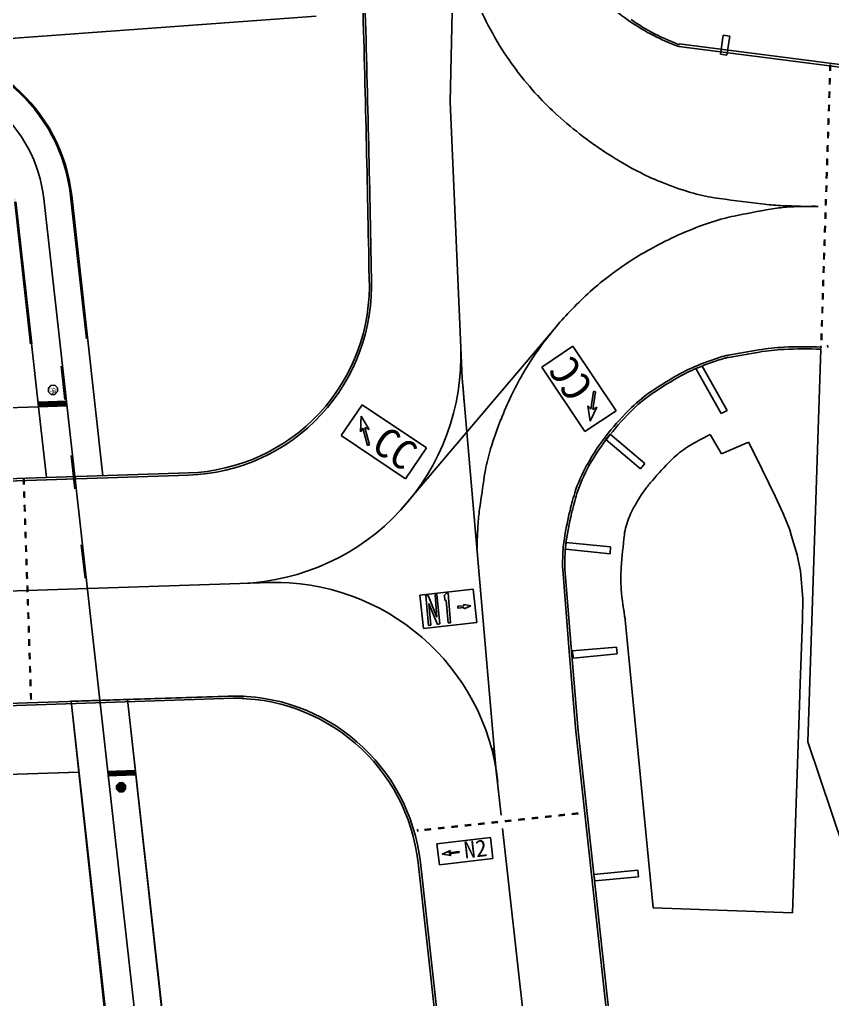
# Model space of a CAD drawing. Extents: x 71210 to 87171, y -11349 to 219.
# Drawn here: x 78633 to 79719, y -4362 to -3053 of the extents above; entities that cross this region are included whole.
import ezdxf

# ---------------------------------------------------------------- set-up
doc = ezdxf.new("R2010")
doc.units = 0
doc.layers.add('建築', color=7, linetype='Continuous')
doc.styles.add('TC_T1', font='romanc.shx', dxfattribs={"width": 0.8, "bigfont": '@chineset.shx'})
doc.styles.add('細明體', font='')
doc.styles.get('細明體').set_extended_font_data('細明體')

msp = doc.modelspace()

# ---------------------------------------------------------------- hatches: boundary and pattern name
at = {"layer": '建築', "ltscale": 1000}
h = msp.add_hatch(color=256, dxfattribs=at)
h.paths.add_polyline_path([(79716.6, -3112.8), (79715.1, -3112.8), (79714.8, -3121.7), (79716.3, -3121.8)])
h.paths.add_polyline_path([(79718.1, -3112.8), (79716.6, -3112.8), (79716.3, -3121.8), (79717.8, -3121.8)])
for points in [[(79717.4, -3131), (79714.4, -3130.9), (79714.1, -3139.9, -0.00065), (79715.6, -3139.9), (79717.1, -3140)], [(79716.9, -3148.8), (79713.9, -3148.7), (79713.6, -3157.7, -0.00065), (79715.1, -3157.8), (79716.6, -3157.8)], [(79715.7, -3184.8), (79712.7, -3184.7), (79712.4, -3193.7, -0.00065), (79713.9, -3193.8), (79715.4, -3193.8)], [(79714.5, -3220.8), (79711.5, -3220.7), (79711.2, -3229.7, -0.00065), (79712.7, -3229.8), (79714.2, -3229.8)], [(79713.3, -3256.8), (79710.3, -3256.7), (79710, -3265.7, -0.00065), (79711.5, -3265.7), (79713, -3265.8)], [(79712.1, -3292.8), (79709.1, -3292.7), (79708.9, -3301.7, -0.00065), (79710.3, -3301.7), (79711.8, -3301.8)], [(79711, -3328.7), (79708, -3328.6), (79707.7, -3337.6, -0.00065), (79709.2, -3337.7), (79710.7, -3337.7)], [(79709.8, -3364.7), (79706.8, -3364.6), (79706.5, -3373.6, -0.00065), (79708, -3373.7), (79709.5, -3373.7)]]:
    msp.add_hatch(color=256, dxfattribs=at).paths.add_polyline_path(points)
h = msp.add_hatch(color=256, dxfattribs=at)
h.paths.add_polyline_path([(78625.3, -3143.1), (78624.8, -3143.7, -0.188678), (78700.8, -3288.3), (78701.6, -3288.3, 0.188739)])
h.paths.add_polyline_path([(78625.8, -3142.5), (78625.3, -3143.1, -0.188739), (78701.6, -3288.3), (78702.4, -3288.3, 0.188799)])
h = msp.add_hatch(color=256, dxfattribs=at)
h.paths.add_polyline_path([(79715.4, -3148.8), (79713.9, -3148.7), (79713.6, -3157.7), (79715.1, -3157.8)])
h.paths.add_polyline_path([(79716.9, -3148.8), (79715.4, -3148.8), (79715.1, -3157.8), (79716.6, -3157.8)])
h = msp.add_hatch(color=256, dxfattribs=at)
h.paths.add_polyline_path([(79714.9, -3166.6), (79713.4, -3166.6), (79713.1, -3175.6), (79714.6, -3175.6)])
h.paths.add_polyline_path([(79716.4, -3166.7), (79714.9, -3166.6), (79714.6, -3175.6), (79716.1, -3175.7)])
h = msp.add_hatch(color=256, dxfattribs=at)
h.paths.add_polyline_path([(79713.7, -3202.6), (79712.2, -3202.6), (79711.9, -3211.6), (79713.4, -3211.6)])
h.paths.add_polyline_path([(79715.2, -3202.7), (79713.7, -3202.6), (79713.4, -3211.6), (79714.9, -3211.7)])
h = msp.add_hatch(color=256, dxfattribs=at)
h.paths.add_polyline_path([(79712.5, -3238.6), (79711, -3238.6), (79710.7, -3247.6), (79712.2, -3247.6)])
h.paths.add_polyline_path([(79714, -3238.7), (79712.5, -3238.6), (79712.2, -3247.6), (79713.7, -3247.7)])
h = msp.add_hatch(color=256, dxfattribs=at)
h.paths.add_polyline_path([(79711.9, -3256.6), (79710.4, -3256.6), (79710.1, -3265.5), (79711.6, -3265.6)])
h.paths.add_polyline_path([(79713.4, -3256.6), (79711.9, -3256.6), (79711.6, -3265.6), (79713.1, -3265.6)])
h = msp.add_hatch(color=256, dxfattribs=at)
h.paths.add_polyline_path([(79711.4, -3274.6), (79709.9, -3274.5), (79709.6, -3283.5), (79711.1, -3283.6)])
h.paths.add_polyline_path([(79712.9, -3274.6), (79711.4, -3274.6), (79711.1, -3283.6), (79712.6, -3283.6)])
h = msp.add_hatch(color=256, dxfattribs=at)
h.paths.add_polyline_path([(78627.1, -3296.6, 0.008826), (78626.4, -3291.4), (78625.6, -3291.4, -0.008959), (78626.3, -3296.7), (78647.4, -3486.3), (78648.1, -3486.3)])
h.paths.add_polyline_path([(78627.8, -3296.5, 0.008695), (78627.1, -3291.3), (78626.4, -3291.4, -0.008826), (78627.1, -3296.6), (78648.1, -3486.3), (78648.9, -3486.2)])
h = msp.add_hatch(color=256, dxfattribs=at)
h.paths.add_polyline_path([(78702.4, -3288.3), (78701.6, -3288.3), (78722.8, -3479.6, 0.000469), (78723.6, -3479.5)])
h.paths.add_polyline_path([(78701.6, -3288.4, 0.000058), (78701.6, -3288.3), (78700.8, -3288.3), (78722.1, -3479.7, 0.000469), (78722.8, -3479.6)])
h = msp.add_hatch(color=256, dxfattribs=at)
h.paths.add_polyline_path([(79710.2, -3310.6), (79708.7, -3310.5), (79708.4, -3319.5), (79709.9, -3319.6)])
h.paths.add_polyline_path([(79711.7, -3310.6), (79710.2, -3310.6), (79709.9, -3319.6), (79711.4, -3319.6)])
h = msp.add_hatch(color=256, dxfattribs=at)
h.paths.add_polyline_path([(79709.6, -3328.6), (79708.1, -3328.5), (79707.8, -3337.5), (79709.3, -3337.6)])
h.paths.add_polyline_path([(79711.1, -3328.6), (79709.6, -3328.6), (79709.3, -3337.6), (79710.8, -3337.6)])
h = msp.add_hatch(color=256, dxfattribs=at)
h.paths.add_polyline_path([(79709, -3346.6), (79707.5, -3346.5), (79707.2, -3355.5), (79708.7, -3355.5)])
h.paths.add_polyline_path([(79710.5, -3346.6), (79709, -3346.6), (79708.7, -3355.5), (79710.2, -3355.6)])
h = msp.add_hatch(color=256, dxfattribs=at)
h.paths.add_polyline_path([(79707.8, -3382.5), (79706.3, -3382.5), (79706, -3391.5), (79707.5, -3391.5)])
h.paths.add_polyline_path([(79709.3, -3382.6), (79707.8, -3382.5), (79707.5, -3391.5), (79709, -3391.6)])
h = msp.add_hatch(color=256, dxfattribs=at)
h.paths.add_polyline_path([(79707.2, -3400.5), (79705.7, -3400.5), (79705.4, -3409.5), (79706.9, -3409.5)])
h.paths.add_polyline_path([(79708.7, -3400.6), (79707.2, -3400.5), (79706.9, -3409.5), (79708.4, -3409.6)])
h = msp.add_hatch(color=256, dxfattribs=at)
h.paths.add_polyline_path([(79706.6, -3418.5), (79705.1, -3418.5), (79704.8, -3427.5), (79706.3, -3427.5)])
h.paths.add_polyline_path([(79708.1, -3418.6), (79706.6, -3418.5), (79706.3, -3427.5), (79707.8, -3427.6)])
h = msp.add_hatch(color=256, dxfattribs=at)
h.paths.add_polyline_path([(79706, -3436.5), (79704.5, -3436.5), (79704.3, -3445.4), (79705.7, -3445.5)])
h.paths.add_polyline_path([(79707.5, -3436.6), (79706, -3436.5), (79705.7, -3445.5), (79707.2, -3445.5)])
h = msp.add_hatch(color=256, dxfattribs=at)
h.paths.add_polyline_path([(79705.5, -3454.5), (79704, -3454.4), (79703.7, -3463.4), (79705.2, -3463.5)])
h.paths.add_polyline_path([(79707, -3454.5), (79705.5, -3454.5), (79705.2, -3463.5), (79706.7, -3463.5)])
h = msp.add_hatch(color=256, dxfattribs=at)
h.paths.add_polyline_path([(79704.9, -3472.5), (79703.4, -3472.4), (79703.1, -3481.4), (79704.6, -3481.5)])
h.paths.add_polyline_path([(79706.4, -3472.5), (79704.9, -3472.5), (79704.6, -3481.5), (79706.1, -3481.5)])
h = msp.add_hatch(color=256, dxfattribs=at)
h.paths.add_polyline_path([(78638.2, -3665.4), (78636.7, -3665.5), (78637, -3674.5), (78638.5, -3674.4)])
h.paths.add_polyline_path([(78639.7, -3665.4), (78638.2, -3665.4), (78638.5, -3674.4), (78640, -3674.4)])
h = msp.add_hatch(color=256, dxfattribs=at)
h.paths.add_polyline_path([(78638.8, -3683.4), (78637.3, -3683.5), (78637.6, -3692.5), (78639.1, -3692.4)])
h.paths.add_polyline_path([(78640.3, -3683.4), (78638.8, -3683.4), (78639.1, -3692.4), (78640.6, -3692.4)])
h = msp.add_hatch(color=256, dxfattribs=at)
h.paths.add_polyline_path([(78639.4, -3701.4), (78637.9, -3701.5), (78638.2, -3710.5), (78639.7, -3710.4)])
h.paths.add_polyline_path([(78640.9, -3701.4), (78639.4, -3701.4), (78639.7, -3710.4), (78641.2, -3710.4)])
h = msp.add_hatch(color=256, dxfattribs=at)
h.paths.add_polyline_path([(78640, -3719.4), (78638.5, -3719.5), (78638.8, -3728.5), (78640.3, -3728.4)])
h.paths.add_polyline_path([(78641.5, -3719.4), (78640, -3719.4), (78640.3, -3728.4), (78641.8, -3728.4)])
h = msp.add_hatch(color=256, dxfattribs=at)
h.paths.add_polyline_path([(78640.6, -3737.4), (78639.1, -3737.5), (78639.4, -3746.4), (78640.9, -3746.4)])
h.paths.add_polyline_path([(78642.1, -3737.4), (78640.6, -3737.4), (78640.9, -3746.4), (78642.4, -3746.3)])
h = msp.add_hatch(color=256, dxfattribs=at)
h.paths.add_polyline_path([(78641.2, -3755.4), (78639.7, -3755.4), (78640, -3764.4), (78641.5, -3764.4)])
h.paths.add_polyline_path([(78642.7, -3755.3), (78641.2, -3755.4), (78641.5, -3764.4), (78643, -3764.3)])
h = msp.add_hatch(color=256, dxfattribs=at)
h.paths.add_polyline_path([(78641.8, -3773.4), (78640.3, -3773.4), (78640.6, -3782.4), (78642.1, -3782.4)])
h.paths.add_polyline_path([(78643.3, -3773.3), (78641.8, -3773.4), (78642.1, -3782.4), (78643.6, -3782.3)])
h = msp.add_hatch(color=256, dxfattribs=at)
h.paths.add_polyline_path([(78642.4, -3791.4), (78640.9, -3791.4), (78641.2, -3800.4), (78642.7, -3800.4)])
h.paths.add_polyline_path([(78643.9, -3791.3), (78642.4, -3791.4), (78642.7, -3800.4), (78644.2, -3800.3)])
h = msp.add_hatch(color=256, dxfattribs=at)
h.paths.add_polyline_path([(78642.5, -3791.2), (78641, -3791.2), (78641.3, -3800.2), (78642.8, -3800.2)])
h.paths.add_polyline_path([(78644, -3791.1), (78642.5, -3791.2), (78642.8, -3800.2), (78644.3, -3800.1)])
h = msp.add_hatch(color=256, dxfattribs=at)
h.paths.add_polyline_path([(78643.1, -3809.2), (78641.6, -3809.2), (78641.9, -3818.2), (78643.4, -3818.2)])
h.paths.add_polyline_path([(78644.6, -3809.1), (78643.1, -3809.2), (78643.4, -3818.2), (78644.9, -3818.1)])
h = msp.add_hatch(color=256, dxfattribs=at)
h.paths.add_polyline_path([(78643.7, -3827.2), (78642.2, -3827.2), (78642.5, -3836.2), (78644, -3836.2)])
h.paths.add_polyline_path([(78645.2, -3827.1), (78643.7, -3827.2), (78644, -3836.2), (78645.5, -3836.1)])
h = msp.add_hatch(color=256, dxfattribs=at)
h.paths.add_polyline_path([(78644.3, -3845.1), (78642.8, -3845.2), (78643.1, -3854.2), (78644.6, -3854.1)])
h.paths.add_polyline_path([(78645.8, -3845.1), (78644.3, -3845.1), (78644.6, -3854.1), (78646.1, -3854.1)])
h = msp.add_hatch(color=256, dxfattribs=at)
h.paths.add_polyline_path([(78644.9, -3863.1), (78643.4, -3863.2), (78643.7, -3872.2), (78645.2, -3872.1)])
h.paths.add_polyline_path([(78646.4, -3863.1), (78644.9, -3863.1), (78645.2, -3872.1), (78646.7, -3872.1)])
h = msp.add_hatch(color=256, dxfattribs=at)
h.paths.add_polyline_path([(78645.4, -3880.9), (78643.9, -3880.9), (78644.2, -3889.9), (78645.7, -3889.9)])
h.paths.add_polyline_path([(78646.9, -3880.8), (78645.4, -3880.9), (78645.7, -3889.9), (78647.2, -3889.8)])
h = msp.add_hatch(color=256, dxfattribs=at)
h.paths.add_polyline_path([(78645.5, -3881.1), (78644, -3881.2), (78644.3, -3890.2), (78645.8, -3890.1)])
h.paths.add_polyline_path([(78647, -3881.1), (78645.5, -3881.1), (78645.8, -3890.1), (78647.3, -3890.1)])
h = msp.add_hatch(color=256, dxfattribs=at)
h.paths.add_polyline_path([(78646, -3898.9), (78644.5, -3898.9), (78644.8, -3907.9), (78646.3, -3907.8)])
h.paths.add_polyline_path([(78647.5, -3898.8), (78646, -3898.9), (78646.3, -3907.8), (78647.8, -3907.8)])
h = msp.add_hatch(color=256, dxfattribs=at)
h.paths.add_polyline_path([(78646.1, -3899.1), (78644.6, -3899.2), (78644.9, -3908.2), (78646.4, -3908.1)])
h.paths.add_polyline_path([(78647.6, -3899.1), (78646.1, -3899.1), (78646.4, -3908.1), (78647.9, -3908.1)])
h = msp.add_hatch(color=256, dxfattribs=at)
h.paths.add_polyline_path([(78646.6, -3916.8), (78645.1, -3916.9), (78645.4, -3925.9), (78646.9, -3925.8)])
h.paths.add_polyline_path([(78648.1, -3916.8), (78646.6, -3916.8), (78646.9, -3925.8), (78648.4, -3925.8)])
h = msp.add_hatch(color=256, dxfattribs=at)
h.paths.add_polyline_path([(78647.2, -3934.8), (78645.7, -3934.9), (78646, -3943.9), (78647.5, -3943.8)])
h.paths.add_polyline_path([(78648.7, -3934.8), (78647.2, -3934.8), (78647.5, -3943.8), (78649, -3943.8)])
h = msp.add_hatch(color=256, dxfattribs=at)
h.paths.add_polyline_path([(78647.8, -3952.8), (78646.3, -3952.9), (78646.6, -3961.9), (78648.1, -3961.8)])
h.paths.add_polyline_path([(78649.3, -3952.8), (78647.8, -3952.8), (78648.1, -3961.8), (78649.6, -3961.8)])
h = msp.add_hatch(color=256, dxfattribs=at)
h.dxf.hatch_style = 1
h.paths.add_polyline_path([(78766, -4084.9), (78771, -4084.8), (78774.5, -4081.1), (78774.3, -4076.1), (78770.7, -4072.7), (78765.7, -4072.9), (78762.2, -4076.5), (78762.4, -4081.5)])
h = msp.add_hatch(color=256, dxfattribs=at)
h.paths.add_polyline_path([(79272.4, -4125.3), (79272.3, -4123.8), (79263.3, -4124.7), (79263.5, -4126.2)])
h.paths.add_polyline_path([(79272.6, -4126.8), (79272.4, -4125.3), (79263.5, -4126.2), (79263.6, -4127.7)])
h = msp.add_hatch(color=256, dxfattribs=at)
h.paths.add_polyline_path([(79290.3, -4123.4), (79290.1, -4121.9), (79281.2, -4122.8), (79281.4, -4124.3)])
h.paths.add_polyline_path([(79290.5, -4124.8), (79290.3, -4123.4), (79281.4, -4124.3), (79281.5, -4125.8)])
h = msp.add_hatch(color=256, dxfattribs=at)
h.paths.add_polyline_path([(79308.2, -4121.4), (79308, -4119.9), (79299.1, -4120.9), (79299.3, -4122.4)])
h.paths.add_polyline_path([(79308.4, -4122.9), (79308.2, -4121.4), (79299.3, -4122.4), (79299.4, -4123.9)])
h = msp.add_hatch(color=256, dxfattribs=at)
h.paths.add_polyline_path([(79326.1, -4119.5), (79325.9, -4118), (79317, -4119), (79317.2, -4120.5)])
h.paths.add_polyline_path([(79326.3, -4121), (79326.1, -4119.5), (79317.2, -4120.5), (79317.3, -4122)])
h = msp.add_hatch(color=256, dxfattribs=at)
h.paths.add_polyline_path([(79344, -4117.6), (79343.8, -4116.1), (79334.9, -4117.1), (79335.1, -4118.6)])
h.paths.add_polyline_path([(79344.2, -4119.1), (79344, -4117.6), (79335.1, -4118.6), (79335.2, -4120)])
h = msp.add_hatch(color=256, dxfattribs=at)
h.paths.add_polyline_path([(79361.9, -4115.7), (79361.7, -4114.2), (79352.8, -4115.1), (79353, -4116.6)])
h.paths.add_polyline_path([(79362.1, -4117.2), (79361.9, -4115.7), (79353, -4116.6), (79353.1, -4118.1)])
h = msp.add_hatch(color=256, dxfattribs=at)
h.paths.add_polyline_path([(79379.8, -4113.8), (79379.6, -4112.3), (79370.7, -4113.2), (79370.8, -4114.7)])
h.paths.add_polyline_path([(79380, -4115.3), (79379.8, -4113.8), (79370.8, -4114.7), (79371, -4116.2)])
h = msp.add_hatch(color=256, dxfattribs=at)
h.paths.add_polyline_path([(79182.9, -4134.9), (79182.8, -4133.4), (79173.8, -4134.3), (79174, -4135.8)])
h.paths.add_polyline_path([(79183.1, -4136.4), (79182.9, -4134.9), (79174, -4135.8), (79174.1, -4137.3)])
h = msp.add_hatch(color=256, dxfattribs=at)
h.paths.add_polyline_path([(79200.8, -4132.9), (79200.7, -4131.5), (79191.7, -4132.4), (79191.9, -4133.9)])
h.paths.add_polyline_path([(79201, -4134.4), (79200.8, -4132.9), (79191.9, -4133.9), (79192, -4135.4)])
h = msp.add_hatch(color=256, dxfattribs=at)
h.paths.add_polyline_path([(79218.7, -4131), (79218.6, -4129.5), (79209.6, -4130.5), (79209.8, -4132)])
h.paths.add_polyline_path([(79218.9, -4132.5), (79218.7, -4131), (79209.8, -4132), (79209.9, -4133.5)])
h = msp.add_hatch(color=256, dxfattribs=at)
h.paths.add_polyline_path([(79236.6, -4129.1), (79236.5, -4127.6), (79227.5, -4128.6), (79227.7, -4130.1)])
h.paths.add_polyline_path([(79236.8, -4130.6), (79236.6, -4129.1), (79227.7, -4130.1), (79227.8, -4131.6)])
h = msp.add_hatch(color=256, dxfattribs=at)
h.paths.add_polyline_path([(79254.5, -4127.2), (79254.4, -4125.7), (79245.4, -4126.7), (79245.6, -4128.1)])
h.paths.add_polyline_path([(79254.7, -4128.7), (79254.5, -4127.2), (79245.6, -4128.1), (79245.7, -4129.6)])

# ---------------------------------------------------------------- linework, layer by layer
for p, q in [((79227.1, -2375.3, -12.7), (79208.3, -3162.7, -12.7)), ((78489, -3087.7, -12.7), (79029.2, -3048.3, -12.7)), ((79573.3, -3073.9, -12.7), (79569.7, -3099.3, -12.7)), ((79582, -3075.2, -12.7), (79573.3, -3073.9, -12.7)), ((79578.4, -3100.5, -12.7), (79582, -3075.2, -12.7)), ((79514.2, -3089.1, -12.7), (80363, -3198.2, -12.7)), ((79514.7, -3085.6, -12.7), (80363.3, -3194.7, -12.7)), ((79569.7, -3099.3, -12.7), (79578.4, -3100.5, -12.7)), ((79208.3, -3162.7, -12.7), (79224.4, -3532.1, -12.7)), ((78626.3, -3296.7, -12.7), (78647.4, -3486.3, -12.7)), ((78627.1, -3296.6, -12.7), (78648.1, -3486.3, -12.7)), ((78627.8, -3296.4, -12.7), (78658.2, -3570.3, -12.7)), ((78627.8, -3296.5, -12.7), (78648.9, -3486.2, -12.7)), ((78665.1, -3292.3, -12.7), (78997.2, -6262.2, -12.7)), ((78700.9, -3288.4, -12.7), (78722.1, -3479.7, -12.7)), ((78701.6, -3288.3, -12.7), (78722.8, -3479.6, -12.7)), ((78702.3, -3288.2, -12.7), (78723.6, -3479.5, -12.7)), ((78702.4, -3288.2, -12.7), (78743.9, -3662.5, -12.7)), ((79141.9, -3708.8, -12.7), (79342.4, -3472.7, -12.7)), ((79372.5, -3489.6, -12.7), (79330.8, -3517.3, -12.7)), ((79430.2, -3576, -12.7), (79372.5, -3489.6, -12.7)), ((79704, -3493.6, -12.7), (79686.7, -4018, -12.7)), ((79704, -3489.1, -12.7), (79704.3, -3492.1, -12.7)), ((79704, -3489.1, -12.7), (79704.3, -3492.1, -12.7)), ((79704, -3489.1, -12.7), (79704.3, -3492.1, -12.7)), ((79704, -3489.1, -12.7), (79704.3, -3492.1, -12.7)), ((79712.9, -3488.1, -12.7), (79713.2, -3491.1, -12.7)), ((78693.4, -3560.9, -12.7), (78688.4, -3516.2, -12.7)), ((79330.8, -3517.3, -12.7), (79388.4, -3603.4, -12.7)), ((79545.1, -3516, -12.7), (79536.9, -3519.2, -12.7)), ((79536.9, -3519.2, -12.7), (79570.8, -3579.5, -12.7)), ((79578.8, -3575.2, -12.7), (79545.1, -3516, -12.7)), ((79224.4, -3532.1, -12.7), (79269.9, -4057.3, -12.7)), ((79226.1, -3551.3, -12.7), (79224.4, -3532.1, -12.7)), ((78674.7, -3541.9, -12.7), (78671.2, -3545.5, -12.7)), ((78671.2, -3545.5, -12.7), (78671.4, -3550.5, -12.7)), ((78679.7, -3541.7, -12.7), (78674.7, -3541.9, -12.7)), ((78683.3, -3545.1, -12.7), (78679.7, -3541.7, -12.7)), ((78683.5, -3550.1, -12.7), (78683.3, -3545.1, -12.7)), ((78671.4, -3550.5, -12.7), (78675, -3553.9, -12.7)), ((78675, -3553.9, -12.7), (78680, -3553.8, -12.7)), ((78680, -3553.8, -12.7), (78683.5, -3550.1, -12.7)), ((79227.2, -3565, -12.7), (79226.1, -3551.3, -12.7)), ((79399.8, -3550, -12.7), (79396.5, -3573.8, -12.7)), ((79399.2, -3574.2, -12.7), (79402.6, -3550.4, -12.7)), ((79401.2, -3550.2, -12.7), (79399.8, -3550, -12.7)), ((79402.6, -3550.4, -12.7), (79401.2, -3550.2, -12.7)), ((78543.9, -3574, -12.7), (78658.2, -3570.3, -12.7)), ((78658, -3564.3, -12.7), (78695.5, -3563.1, -12.7)), ((78658, -3564.8, -12.7), (78695.5, -3563.6, -12.7)), ((78658.1, -3565.3, -12.7), (78695.5, -3564.1, -12.7)), ((78658.1, -3565.8, -12.7), (78695.6, -3564.6, -12.7)), ((78658.1, -3566.3, -12.7), (78695.6, -3565.1, -12.7)), ((78658.1, -3566.8, -12.7), (78695.6, -3565.6, -12.7)), ((78658.1, -3567.3, -12.7), (78695.6, -3566.1, -12.7)), ((78658.1, -3567.8, -12.7), (78695.6, -3566.6, -12.7)), ((78658.1, -3568.3, -12.7), (78695.6, -3567.1, -12.7)), ((78658.2, -3568.8, -12.7), (78695.6, -3567.6, -12.7)), ((78658.2, -3569.3, -12.7), (78695.7, -3568.1, -12.7)), ((78658.2, -3569.8, -12.7), (78695.7, -3568.6, -12.7)), ((78658.2, -3570.3, -12.7), (78695.7, -3569.1, -12.7)), ((78658.2, -3570.3, -12.7), (78668.7, -3665, -12.7)), ((79090.7, -3567.7, -12.7), (79062.5, -3608.9, -12.7)), ((79176.7, -3625.5, -12.7), (79090.7, -3567.7, -12.7)), ((79396.5, -3573.8, -12.7), (79392.5, -3569.2, -12.7)), ((79392.5, -3569.2, -12.7), (79395.7, -3589.8, -12.7)), ((79395.7, -3589.8, -12.7), (79404.4, -3570.9, -12.7)), ((79404.4, -3570.9, -12.7), (79399.2, -3574.2, -12.7)), ((79089.2, -3583, -12.7), (79088.3, -3603.8, -12.7)), ((79099.9, -3600.9, -12.7), (79089.2, -3583, -12.7)), ((79388.4, -3603.4, -12.7), (79430.2, -3576, -12.7)), ((79570.8, -3579.5, -12.7), (79578.8, -3575.2, -12.7)), ((79088.3, -3603.8, -12.7), (79091.8, -3598.8, -12.7)), ((79091.8, -3598.8, -12.7), (79097.7, -3622.1, -12.7)), ((79100.4, -3621.4, -12.7), (79094.5, -3598.1, -12.7)), ((79094.5, -3598.1, -12.7), (79099.9, -3600.9, -12.7)), ((79062.5, -3608.9, -12.7), (79148.7, -3666.9, -12.7)), ((79416.4, -3614.1, -12.7), (79422.4, -3607.2, -12.7)), ((79422.4, -3607.2, -12.7), (79468.4, -3646.3, -12.7)), ((79571.2, -3633.1, -12.7), (79555.9, -3607.6, -12.7)), ((79097.7, -3622.1, -12.7), (79099.1, -3621.7, -12.7)), ((79099.1, -3621.7, -12.7), (79100.4, -3621.4, -12.7)), ((79148.7, -3666.9, -12.7), (79176.7, -3625.5, -12.7)), ((79463, -3653.5, -12.7), (79416.4, -3614.1, -12.7)), ((79607.3, -3617.7, -12.7), (79571.2, -3633.1, -12.7)), ((79616.5, -3636.1, -12.7), (79607.3, -3617.7, -12.7)), ((78706.8, -3680.1, -12.7), (78701.8, -3635.4, -12.7)), ((79643, -3690.1, -12.7), (79616.5, -3636.1, -12.7)), ((79468.4, -3646.3, -12.7), (79463, -3653.5, -12.7)), ((75146.8, -3780.6, -12.7), (78668.7, -3665, -12.7)), ((78668.7, -3665, -12.7), (78858.5, -3658.7, -12.7)), ((78668.8, -3668, -12.7), (78858.6, -3661.7, -12.7)), ((75146.9, -3783.6, -12.7), (78668.8, -3668, -12.7)), ((79653.7, -3713, -12.7), (79643, -3690.1, -12.7)), ((79662.6, -3735, -12.7), (79653.7, -3713, -12.7)), ((79664.5, -3743.4, -12.7), (79662.6, -3735, -12.7)), ((79672.2, -3768.4, -12.7), (79664.5, -3743.4, -12.7)), ((78720.2, -3799.4, -12.7), (78715.2, -3754.7, -12.7)), ((79363, -3751.7, -12.7), (79362.6, -3760.7, -12.7)), ((79422.9, -3757.6, -12.7), (79363, -3751.7, -12.7)), ((79422.2, -3766.9, -12.7), (79422.9, -3757.6, -12.7)), ((79362.6, -3760.7, -12.7), (79422.2, -3766.9, -12.7)), ((79676.8, -3790.1, -12.7), (79672.2, -3768.4, -12.7)), ((79367.6, -3897.4, -12.7), (79358.8, -3787.7, -12.7)), ((79370.6, -3897.1, -12.7), (79361.8, -3787.5, -12.7)), ((79679.8, -3826.8, -12.7), (79676.8, -3790.1, -12.7)), ((75151.7, -3930.5, -12.7), (78981.4, -3804.8, -12.7)), ((79238.9, -3814.3, -12.7), (79167.7, -3822.2, -12.7)), ((79167.7, -3822.2, -12.7), (79172.6, -3866.6, -12.7)), ((79178.8, -3822.5, -12.7), (79175.9, -3822.8, -12.7)), ((79175.9, -3822.8, -12.7), (79179.5, -3862.8, -12.7)), ((79190.6, -3851.5, -12.7), (79178.8, -3822.5, -12.7)), ((79190.5, -3821.3, -12.7), (79188.3, -3821.9, -12.7)), ((79188.3, -3821.9, -12.7), (79190.6, -3851.5, -12.7)), ((79194.5, -3860.7, -12.7), (79190.5, -3821.3, -12.7)), ((79201, -3822.1, -12.7), (79202.8, -3819.9, -12.7)), ((79201.4, -3829, -12.7), (79201, -3822.1, -12.7)), ((79202.8, -3819.9, -12.7), (79205.7, -3819.6, -12.7)), ((79205.7, -3819.6, -12.7), (79209, -3859.3, -12.7)), ((79243.8, -3858.8, -12.7), (79238.9, -3814.3, -12.7)), ((79182.6, -3862.3, -12.7), (79179.7, -3833.1, -12.7)), ((79179.7, -3833.1, -12.7), (79191.4, -3861.2, -12.7)), ((79203.1, -3829.1, -12.7), (79201.4, -3829, -12.7)), ((79205.6, -3859.1, -12.7), (79203.1, -3829.1, -12.7)), ((79226.7, -3836.3, -12.7), (79218.5, -3837, -12.7)), ((79236, -3836.4, -12.7), (79226.5, -3834.6, -12.7)), ((79226.5, -3834.6, -12.7), (79226.7, -3836.3, -12.7)), ((79226.9, -3840.6, -12.7), (79236, -3836.4, -12.7)), ((79679.5, -3855.1, -12.7), (79679.8, -3826.8, -12.7)), ((79218.5, -3837, -12.7), (79218.8, -3839.6, -12.7)), ((79218.8, -3839.6, -12.7), (79226.8, -3838.8, -12.7)), ((79226.8, -3838.8, -12.7), (79226.9, -3840.6, -12.7)), ((79172.6, -3866.6, -12.7), (79243.8, -3858.8, -12.7)), ((79179.5, -3862.8, -12.7), (79182.6, -3862.3, -12.7)), ((79191.4, -3861.2, -12.7), (79194.5, -3860.7, -12.7)), ((79209, -3859.3, -12.7), (79205.6, -3859.1, -12.7)), ((79442.5, -3855.2, -12.7), (79479.7, -4239.9, -12.7)), ((79676.2, -3940.4, -12.7), (79679.5, -3855.1, -12.7)), ((79376.3, -4003.8, -12.7), (79367.6, -3897.4, -12.7)), ((79379.3, -4003.5, -12.7), (79370.6, -3897.1, -12.7)), ((79430.5, -3891.7, -12.7), (79371.4, -3896.5, -12.7)), ((79371.4, -3896.5, -12.7), (79373.1, -3906.3, -12.7)), ((79373.1, -3906.3, -12.7), (79431.4, -3900.5, -12.7)), ((79431.4, -3900.5, -12.7), (79430.5, -3891.7, -12.7)), ((79675.2, -3969, -12.7), (79676.2, -3940.4, -12.7)), ((75166.8, -4080.1, -12.7), (78931.8, -3956.5, -12.7)), ((75166.9, -4083.1, -12.7), (78931.9, -3959.5, -12.7)), ((78701.9, -3964, -12.7), (78911.8, -3957.1, -12.7)), ((78701.9, -3964, -12.7), (78754.3, -4436.7, -12.7)), ((78701.9, -3964, -12.7), (78752.8, -4437, -12.7)), ((78777.1, -3961.6, -12.7), (78956, -5574.4, -12.7)), ((78777.1, -3961.6, -12.7), (78954.9, -5571.1, -12.7)), ((79668.9, -4152.5, -12.7), (79675.2, -3969, -12.7)), ((79387.4, -4106.1, -12.7), (79376.3, -4003.8, -12.7)), ((79390.4, -4105.8, -12.7), (79379.3, -4003.5, -12.7)), ((79792.9, -4335.8, -10002.7), (79686.7, -4018, -10002.7)), ((79269.9, -4057.3, -12.7), (79266.4, -4026.4, -12.7)), ((78571.1, -4063.5, -12.7), (78711.6, -4058.9, -12.7)), ((78571.1, -4063.5, -12.7), (78711.6, -4058.9, -12.7)), ((78571.9, -4063.4, -12.7), (78712.4, -4058.7, -12.7)), ((78787.5, -4056.4, -12.7), (78750, -4057.6, -12.7)), ((78787.5, -4056.9, -12.7), (78750, -4058.1, -12.7)), ((78787.5, -4057.4, -12.7), (78750, -4058.6, -12.7)), ((78787.5, -4057.9, -12.7), (78750, -4059.1, -12.7)), ((78787.5, -4058.4, -12.7), (78750.1, -4059.6, -12.7)), ((78787.6, -4058.9, -12.7), (78750.1, -4060.1, -12.7)), ((79269.9, -4057.3, -12.7), (79276.4, -4116.2, -12.7)), ((78787.6, -4059.4, -12.7), (78750.1, -4060.6, -12.7)), ((78787.6, -4059.9, -12.7), (78750.1, -4061.1, -12.7)), ((78787.6, -4060.4, -12.7), (78750.1, -4061.6, -12.7)), ((78787.6, -4060.9, -12.7), (78750.1, -4062.1, -12.7)), ((78787.6, -4061.4, -12.7), (78750.2, -4062.6, -12.7)), ((78787.7, -4061.9, -12.7), (78750.2, -4063.1, -12.7)), ((78787.7, -4062.4, -12.7), (78750.2, -4063.6, -12.7)), ((78765.7, -4072.9, -12.7), (78762.2, -4076.5, -12.7)), ((78762.2, -4076.5, -12.7), (78762.4, -4081.5, -12.7)), ((78762.4, -4081.5, -12.7), (78766, -4084.9, -12.7)), ((78770.7, -4072.7, -12.7), (78765.7, -4072.9, -12.7)), ((78766, -4084.9, -12.7), (78771, -4084.8, -12.7)), ((78774.3, -4076.1, -12.7), (78770.7, -4072.7, -12.7)), ((78771, -4084.8, -12.7), (78774.5, -4081.1, -12.7)), ((78774.5, -4081.1, -12.7), (78774.3, -4076.1, -12.7)), ((79397.3, -4195.4, -12.7), (79387.4, -4106.1, -12.7)), ((79400.3, -4195, -12.7), (79390.4, -4105.8, -12.7)), ((79164.8, -4135.1, -12.7), (79165.2, -4138.1, -12.7)), ((79278.4, -4134.1, -12.7), (79379.3, -5043.5, -12.7)), ((79262.2, -4145.8, -12.7), (79190.7, -4154.3, -12.7)), ((79265.5, -4174.2, -12.7), (79262.2, -4145.8, -12.7)), ((79190.7, -4154.3, -12.7), (79194.1, -4182.7, -12.7)), ((79208.6, -4163.4, -12.7), (79197.7, -4168.2, -12.7)), ((79206.7, -4166.3, -12.7), (79208.6, -4163.4, -12.7)), ((79668.2, -4182.1, -12.7), (79668.9, -4152.5, -12.7)), ((79194.1, -4182.7, -12.7), (79265.5, -4174.2, -12.7)), ((79197.7, -4168.2, -12.7), (79209.5, -4170.2, -12.7)), ((79220.3, -4164.7, -12.7), (79206.7, -4166.3, -12.7)), ((79206.9, -4167.9, -12.7), (79220.5, -4166.2, -12.7)), ((79209.5, -4170.2, -12.7), (79206.9, -4167.9, -12.7)), ((79220.4, -4165.5, -12.7), (79220.3, -4164.7, -12.7)), ((79220.5, -4166.2, -12.7), (79220.4, -4165.5, -12.7)), ((79165.5, -4179.8, -12.7), (79205, -4536.1, -12.7)), ((79168.5, -4179.4, -12.7), (79208, -4535.7, -12.7)), ((79400.5, -4195.3, -12.7), (79459.2, -4189.8, -12.7)), ((79459.2, -4189.8, -12.7), (79460.2, -4198.5, -12.7)), ((79665.8, -4246.9, -12.7), (79668.2, -4182.1, -12.7)), ((79415.2, -4358.5, -12.7), (79397.3, -4195.4, -12.7)), ((79418.2, -4358.2, -12.7), (79400.3, -4195, -12.7)), ((79401.6, -4203.8, -12.7), (79400.5, -4195.3, -12.7)), ((79460.2, -4198.5, -12.7), (79401.6, -4203.8, -12.7)), ((79479.7, -4239.9, -12.7), (79665.8, -4246.9, -12.7)), ((79439.9, -4574.3, -12.7), (79415.2, -4358.5, -12.7)), ((79442.9, -4573.8, -12.7), (79418.2, -4358.2, -12.7))]:
    msp.add_line(p, q, dxfattribs=at)
for centre, radius, start, end in [((79613.5, -2814.8, -12.7), 291.7, 221.1251, 235.612), ((43633.1, -4036.2, -12.7), 35472.7, 1.03089, 1.6404), ((43633.1, -4036.2, -12.7), 35475.7, 1.03089, 1.6404), ((79660.8, -2851.6, -12.7), 452.7, 204.4071, 210.6588), ((79613.5, -2814.8, -12.7), 291.7, 235.612, 250.0989), ((79615.5, -2814.3, -12.7), 290.3, 235.3139, 249.7136), ((78478, -3313.2, -12.7), 225.8, 6.3308, 91.863), ((78478, -3313.2, -12.7), 225, 6.3308, 91.863), ((78478, -3313.2, -12.7), 224.2, 6.3308, 91.863), ((78478.7, -3313, -12.7), 225, 6.3308, 91.863), ((79615.6, -2878.4, -12.7), 400.2, 210.6588, 217.3082), ((78478.7, -3313, -12.7), 187.5, 6.3308, 91.863), ((79691.5, -2820.6, -12.7), 495.7, 217.3082, 222.3067), ((79611.3, -2893.6, -12.7), 387.2, 222.3067, 227.9625), ((79709.2, -2785, -12.7), 533.3, 227.9625, 232.6704), ((79688, -2812.8, -12.7), 498.4, 232.6704, 237.5406), ((79710.8, -2777, -12.7), 540.9, 237.5406, 241.8121), ((79629, -2929.5, -12.7), 367.8, 241.8121, 246.9927), ((79645.2, -2891.4, -12.7), 409.2, 246.9927, 252.4656), ((79608.9, -3006.2, -12.7), 288.8, 252.4656, 258.9813), ((79602.5, -3039.4, -12.7), 255, 258.9813, 262.3578), ((80118.4, 805.5, -12.7), 4134.4, 262.3578, 263.1962), ((80078, -5789.7, -12.7), 2522.3, 100.0746, 101.2055), ((79666.4, -2982.4, -12.7), 319.6, 263.1962, 267.5913), ((79670.6, -3496.8, -12.7), 193.5, 93.6156, 100.0746), ((79806.6, 1711.8, -12.7), 5015.9, 268.245, 268.7856), ((79696, -3898.3, -12.7), 595.8, 89.9356, 93.6156), ((79667.7, -3662, -12.7), 355.8, 105.2331, 110.711), ((79626.5, -3510.6, -12.7), 198.9, 101.2055, 105.2331), ((79722.9, -3808, -12.7), 511.9, 110.711, 115.2775), ((79720.2, -3802.4, -12.7), 505.7, 115.2775, 119.5213), ((79678.6, -3728.8, -12.7), 421.1, 119.5213, 124.1717), ((79701.2, -3762.1, -12.7), 461.3, 124.1717, 128.7444), ((78850.3, -3408.9, -12.7), 250, 271.8808, 2.4934), ((78850.3, -3408.9, -12.7), 253, 271.8808, 2.4934), ((79675.2, -3729.7, -12.7), 419.9, 128.7444, 133.5379), ((79724, -3781, -12.7), 490.6, 133.5379, 137.3703), ((79698.2, -3757.3, -12.7), 455.6, 137.3703, 141.3474), ((79702.4, -3760.7, -12.7), 461, 141.3474, 145.5962), ((78918.1, -3502, -12.7), 304.7, 272.2514, 2.2706), ((80276.8, -7373.1, -12.7), 3933.8, 99.5962, 100.2022), ((79667.4, -3769.1, -12.7), 278.6, 92.6246, 99.5962), ((79667.4, -3769.1, -12.7), 275.6, 92.6246, 99.5962), ((79681.2, -4070, -12.7), 579.9, 87.7382, 92.6246), ((79681.2, -4070, -12.7), 576.9, 87.7382, 92.6246), ((79671.7, -3739.6, -12.7), 423.7, 145.5962, 150.028), ((79774.1, -4116.6, -12.7), 645.8, 108.9418, 110.8722), ((79774.1, -4116.6, -12.7), 642.8, 108.9418, 110.8722), ((79612.4, -3645.4, -12.7), 147.6, 104.871, 108.9418), ((79612.4, -3645.4, -12.7), 144.6, 104.871, 108.9418), ((79592.3, -3569.7, -12.7), 69.3, 100.2022, 104.871), ((79592.3, -3569.7, -12.7), 66.3, 100.2022, 104.871), ((80276.8, -7373.1, -12.7), 3930.8, 99.5962, 100.2022), ((79624, -3722.9, -12.7), 224.4, 110.8722, 118.686), ((79624, -3722.9, -12.7), 221.4, 110.8722, 118.686), ((79657, -3731.2, -12.7), 406.8, 150.028, 154.4678), ((79743.8, -3941.9, -12.7), 474, 118.686, 124.041), ((79743.8, -3941.9, -12.7), 471, 118.686, 124.041), ((79721.7, -3762.1, -12.7), 478.5, 154.4678, 158.5614), ((79592.6, -3718, -12.7), 203.9, 124.041, 134.0086), ((79592.6, -3718, -12.7), 200.9, 124.041, 134.0086), ((79697.4, -3826.5, -12.7), 354.7, 134.0086, 141.5377), ((79697.4, -3826.5, -12.7), 351.7, 134.0086, 141.5377), ((79796.1, -3791.3, -12.7), 558.5, 158.5614, 162.8661), ((79668.3, -3803.4, -12.7), 317.6, 141.5377, 150.7183), ((79668.3, -3803.4, -12.7), 314.6, 141.5377, 150.7183), ((79667.3, -3846.3, -12.7), 263.4, 115.0191, 123.2923), ((79516.5, -3705.1, -12.7), 265.9, 162.8661, 169.1067), ((79585.3, -3721.4, -12.7), 114, 123.2923, 135.8845), ((79569, -3747.7, -12.7), 203.8, 150.7183, 162.2176), ((79569, -3747.7, -12.7), 200.8, 150.7183, 162.2176), ((80089.8, -4210.6, -12.7), 816.7, 135.8845, 138.4382), ((83666.2, -4322.4, -12.7), 4461.1, 171.5113, 172.0422), ((79468.9, -3695.9, -12.7), 217.4, 169.1067, 171.5113), ((79594.1, -3771.1, -12.7), 154.2, 138.4382, 144.3164), ((79662.6, -3777.8, -12.7), 302, 162.2176, 167.48), ((79662.6, -3777.8, -12.7), 299, 162.2176, 167.48), ((79646.8, -3808.9, -12.7), 219.1, 144.3164, 152.6643), ((79552.5, -3747.3, -12.7), 307.5, 172.0422, 176.0502), ((79989.2, -3850.3, -12.7), 636.7, 167.48, 171.0944), ((79989.2, -3850.3, -12.7), 633.7, 167.48, 171.0944), ((79556.5, -3762.2, -12.7), 117.5, 152.6643, 164.0726), ((80092.6, -3784.6, -12.7), 848.8, 176.0502, 178.4622), ((79514.3, -3750.2, -12.7), 73.6, 164.0726, 173.2218), ((80460.6, -3862.7, -12.7), 1026.5, 173.2218, 175.6689), ((79469, -3768.8, -12.7), 110, 171.0944, 177.6829), ((79469, -3768.8, -12.7), 107, 171.0944, 177.6829), ((79738.9, -3779.7, -12.7), 380.2, 177.6829, 181.2045), ((79738.9, -3779.7, -12.7), 377.2, 177.6829, 181.191), ((79626.5, -3799.5, -12.7), 190, 175.6689, 184.5152), ((78974.1, -4105.2, -12.7), 300, 6.3308, 91.8808), ((79809.1, -3785.1, -12.7), 373.2, 184.5152, 190.8242), ((78920, -4207, -12.7), 250, 6.3308, 91.8808), ((78920, -4207, -12.7), 247, 6.3308, 91.8808)]:
    msp.add_arc(centre, radius, start, end, dxfattribs=at)

# ---------------------------------------------------------------- texts
for s, height, rotation, style, p in [('CC', 39.47, 123.5818, '細明體', (79401.1, -3544.6, -12.7)), ('停', 6, 182.0174, 'TC_T1', (78681.6, -3545, -12.7)), ('CC', 39.47, 325.9024, '細明體', (79101.3, -3626.9, -12.7)), ('停', 6, 2.0174, 'TC_T1', (78764.1, -4081.6, -12.7)), ('N2', 22.6, 6.5925, '細明體', (79228.1, -4174.2, -12.7))]:
    msp.add_text(s, height=height, rotation=rotation, dxfattribs=dict(at, style=style)).set_placement(p)

doc.saveas('drawing.dxf')
